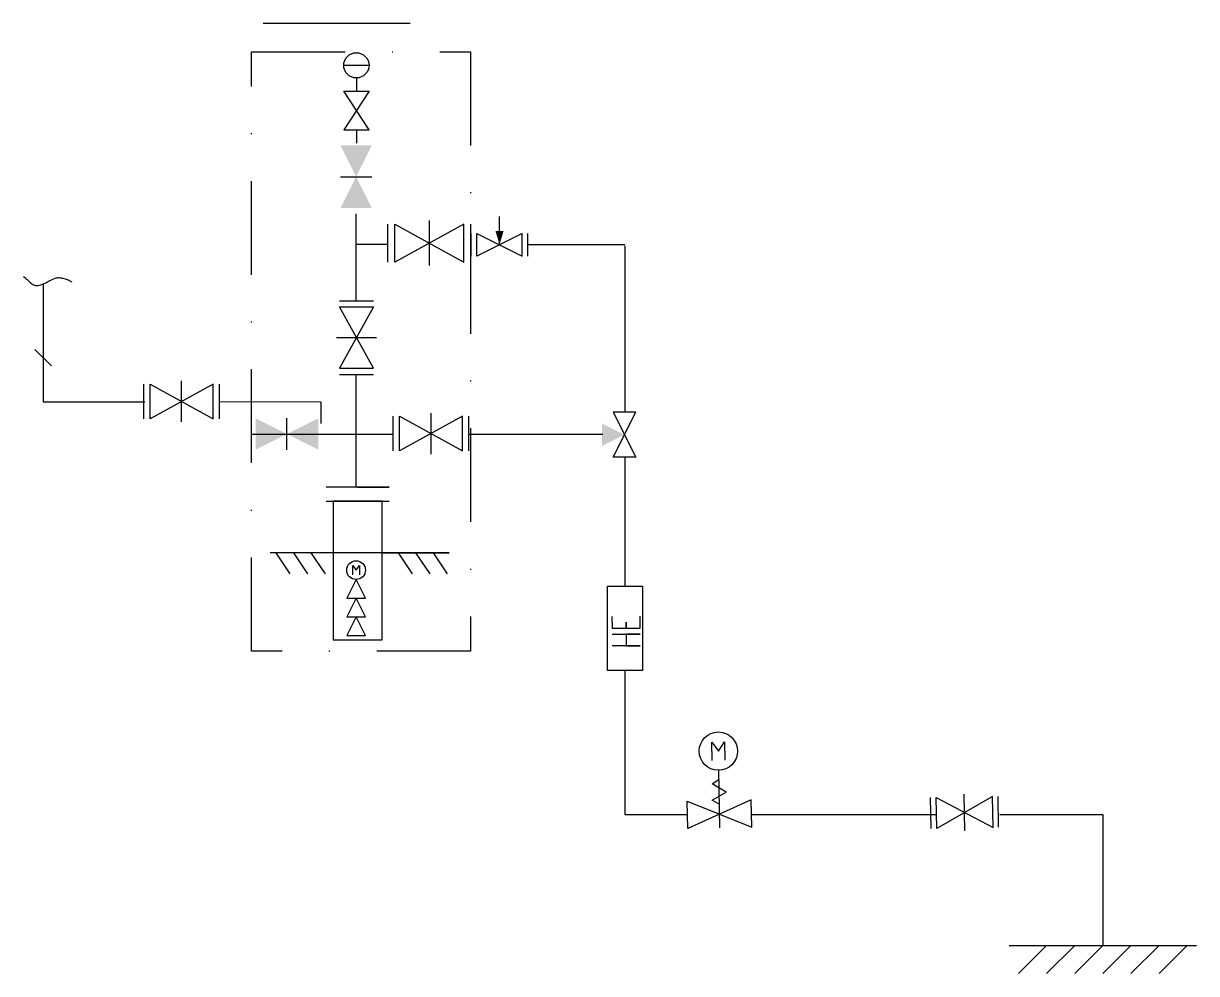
# Model space of a CAD drawing. Header units: millimetres. Extents: x 100 to 225, y 26 to 127.
import ezdxf

# ---------------------------------------------------------------- set-up
doc = ezdxf.new("R2010")
doc.units = ezdxf.units.MM
doc.linetypes.add('DGNSTYLE4', pattern=[20, 10, -5, 0, -5])

# ---------------------------------------------------------------- blocks, each defined once
blk = doc.blocks.new('23')
at = {"color": 7}
blk.add_lwpolyline([(0.65, 6.5), (0.65, 7.5), (1, 7), (1.35, 7.5), (1.35, 6.5)], dxfattribs=at)
for points in [[(0, 4), (2, 4), (1, 6), (0, 4)], [(0, 2), (2, 2), (1, 4), (0, 2)], [(0, 0), (2, 0), (1, 2), (0, 0)]]:
    blk.add_lwpolyline(points, close=True, dxfattribs=at)
blk.add_circle((1, 7), 1)
blk = doc.blocks.new('34')
at = {"color": 7}
for p, q in [((-0.6, 0), (-0.6, 3.3)), ((3, -0.3), (3, 3.6)), ((6.6, 0), (6.6, 3.3))]:
    blk.add_line(p, q, dxfattribs=at)
blk.add_lwpolyline([(0, 0), (0, 3.3), (6, 0), (6, 3.3), (0, 0)], close=True, dxfattribs=at)
blk = doc.blocks.new('35')
h = blk.add_hatch(color=7)
h.dxf.hatch_style = 1
h.paths.add_polyline_path([(0, 0), (0, 3.35), (6.7, 0), (6.7, 3.35), (0, 0)])
at = {"color": 7}
blk.add_line((3.35, 0), (3.35, 3.35), dxfattribs=at)
blk = doc.blocks.new('30')
h = blk.add_hatch(color=7)
h.dxf.hatch_style = 1
h.paths.add_polyline_path([(2.43, 1.215), (2, 2.673), (2.86, 2.673), (2.43, 1.215)])
at = {"color": 7}
for p, q in [((2.43, 1.215), (2.43, 4.215)), ((-0.6, 0), (-0.6, 2.43)), ((5.46, 0), (5.46, 2.43))]:
    blk.add_line(p, q, dxfattribs=at)
blk.add_lwpolyline([(0, 0), (0, 2.43), (4.86, 0), (4.86, 2.43), (0, 0)], close=True, dxfattribs=at)
blk = doc.blocks.new('31')
h = blk.add_hatch(color=7)
h.dxf.hatch_style = 1
h.paths.add_polyline_path([(1.2, 2.4), (3.6, 1.2), (3.6, 3.6), (1.2, 2.4)])
at = {"color": 7}
blk.add_lwpolyline([(0, 0), (2.4, 0), (0, 4.8), (2.4, 4.8), (0, 0)], close=True, dxfattribs=at)
blk = doc.blocks.new('37')
at = {"color": 7}
for p, q in [((0, -1.35), (0, 1.35)), ((1.35, 0), (2.75, 0))]:
    blk.add_line(p, q, dxfattribs=at)
blk.add_line((6.9, 0), (8.3, 0))
blk.add_lwpolyline([(2.75, -1.35), (2.75, 1.35), (6.9, -1.35), (6.9, 1.35), (2.75, -1.35)], close=True, dxfattribs=at)
blk.add_circle((0, 0), 1.35)
blk = doc.blocks.new('26')
at = {"color": 7}
blk.add_line((1.75, 0), (1.75, 3.15), dxfattribs=at)
for points in [[(1.4, 3.7), (1.4, 4.7), (1.75, 4.2), (2.1, 4.7), (2.1, 3.7)], [(1.75, 1.3), (1.37, 1.53), (2.13, 1.95), (1.37, 2.41), (1.75, 2.64)]]:
    blk.add_lwpolyline(points, dxfattribs=at)
blk.add_lwpolyline([(0, 0), (0, 1.5), (3.5, 0), (3.5, 1.5), (0, 0)], close=True, dxfattribs=at)
blk.add_circle((1.75, 4.2), 1.05)

msp = doc.modelspace()

# ---------------------------------------------------------------- linework, layer by layer
for p, q in [((141.27, 127.03), (125.58, 127.03)), ((135.52, 97.49), (135.52, 106.7)), ((138.86, 103.42), (135.52, 103.42)), ((153.85, 103.42), (164.2, 103.42)), ((164.2, 103.27), (164.2, 85.54)), ((100, 100), (100.13, 99.92)), ((135.52, 77.53), (135.52, 89.51)), ((124.34, 83.18), (139.48, 83.18)), ((147.47, 83.17), (161.83, 83.17)), ((164.2, 80.8), (164.2, 66.93)), ((135.66, 77.53), (139.04, 77.53)), ((135.66, 77.53), (139.04, 77.53)), ((132.29, 76.03), (139.04, 76.03)), ((132.29, 76.03), (139.04, 76.03)), ((138.29, 76.03), (133.04, 76.03)), ((138.29, 76.03), (133.04, 76.03)), ((128.47, 68.26), (126.97, 70.51)), ((128.47, 68.26), (126.97, 70.51)), ((130.35, 68.26), (128.85, 70.51)), ((130.35, 68.26), (128.85, 70.51)), ((132.22, 68.26), (130.72, 70.51)), ((132.22, 68.26), (130.72, 70.51)), ((138.29, 70.51), (145.44, 70.51)), ((138.29, 70.51), (145.44, 70.51)), ((141.51, 68.26), (140.01, 70.51)), ((141.51, 68.26), (140.01, 70.51)), ((143.39, 68.26), (141.89, 70.51)), ((143.39, 68.26), (141.89, 70.51)), ((145.26, 68.26), (143.76, 70.51)), ((145.26, 68.26), (143.76, 70.51)), ((162.33, 66.93), (166.08, 66.93)), ((162.33, 66.93), (166.08, 66.93)), ((162.81, 63.71), (162.82, 62.46)), ((162.81, 63.71), (162.82, 62.46)), ((162.82, 61.83), (165.82, 61.83)), ((162.82, 61.83), (165.82, 61.83)), ((164.2, 57.93), (164.2, 42.58))]:
    msp.add_line(p, q)
at = {"color": 6}
for p, q in [((102.12, 99.22), (102.12, 86.62)), ((102.12, 86.62), (112.95, 86.62)), ((131.77, 84.33), (131.78, 86.61)), ((131.77, 84.33), (131.78, 86.61))]:
    msp.add_line(p, q, dxfattribs=at)
at = {"color": 7}
for p, q in [((101.23, 92.21), (103.01, 90.48)), ((164.2, 42.58), (170.9, 42.58)), ((177.7, 42.58), (197.48, 42.58)), ((204.2, 42.58), (215.2, 42.58)), ((215.2, 42.58), (215.2, 28.58)), ((205.2, 28.58), (225.2, 28.58)), ((209.2, 28.58), (206.2, 25.58)), ((212.2, 28.58), (209.2, 25.58)), ((215.2, 28.58), (212.2, 25.58)), ((218.2, 28.58), (215.2, 25.58)), ((221.2, 28.58), (218.2, 25.58)), ((224.2, 28.58), (221.2, 25.58))]:
    msp.add_line(p, q, dxfattribs=at)
for points in [[(100, 100), (100.13, 99.92), (100.2, 99.86), (100.27, 99.8), (100.36, 99.72), (100.45, 99.63), (100.56, 99.52), (100.67, 99.42), (100.74, 99.36), (100.79, 99.31), (100.9, 99.23), (100.93, 99.21), (101.07, 99.13), (101.15, 99.1), (101.22, 99.07), (101.3, 99.05), (101.35, 99.05), (101.45, 99.04), (101.54, 99.04), (101.7, 99.07), (101.86, 99.11), (102.13, 99.22), (102.46, 99.38), (102.69, 99.51), (102.91, 99.63), (102.99, 99.67), (103.13, 99.73), (103.32, 99.81), (103.48, 99.86), (103.59, 99.87), (103.69, 99.89), (103.78, 99.89), (103.93, 99.87), (104.02, 99.86), (104.11, 99.84), (104.19, 99.83), (104.45, 99.77), (104.57, 99.73), (104.65, 99.7), (104.72, 99.67), (104.78, 99.64), (104.9, 99.58), (104.96, 99.54), (105.02, 99.5), (105.04, 99.49), (105.08, 99.46), (105.11, 99.44), (105.13, 99.42)], [(135.66, 77.53), (139.04, 77.53), (132.29, 77.53)], [(132.29, 76.03), (139.04, 76.03)], [(138.29, 76.03), (133.04, 76.03), (133.04, 61.23), (138.29, 61.23), (138.29, 76.03)], [(138.29, 70.51), (145.44, 70.51), (126.34, 70.51)], [(128.47, 68.26), (126.97, 70.51)], [(130.35, 68.26), (128.85, 70.51)], [(132.22, 68.26), (130.72, 70.51)], [(141.51, 68.26), (140.01, 70.51)], [(143.39, 68.26), (141.89, 70.51)], [(145.26, 68.26), (143.76, 70.51)], [(162.33, 66.93), (166.08, 66.93), (166.08, 57.93), (162.33, 57.93), (162.33, 66.93)], [(162.81, 63.71), (162.82, 62.46), (164.32, 62.46), (164.31, 63.09), (164.32, 62.46), (165.81, 62.46), (165.81, 63.73)], [(162.82, 61.83), (165.82, 61.83), (164.32, 61.83), (164.32, 60.56), (165.82, 60.56), (162.82, 60.56)]]:
    msp.add_lwpolyline(points)
at = {"color": 6}
msp.add_lwpolyline([(131.77, 84.33), (131.78, 86.61), (120.94, 86.62)], dxfattribs=at)
at = {"layer": 'Tehnolog', "color": 7, "linetype": 'DGNSTYLE4'}
msp.add_lwpolyline([(124.34, 60), (124.34, 124), (147.7, 124), (147.7, 60), (124.34, 60)], dxfattribs=at)

# ---------------------------------------------------------------- block references
at = {"color": 1}
for name, p, rotation in [('37', (135.53, 122.56), 270), ('35', (133.84, 114.02), 270), ('31', (165.35, 85.52), 180), ('34', (197.48, 41.08), 1)]:
    msp.add_blockref(name, p, dxfattribs=dict(at, rotation=rotation))
for p, xscale, yscale, zscale in [((139.63, 101.55), 1.2292910580805028, 1.2292910580805028, 1.2292910580805028), ((113.51, 84.82), 1.1231315516799023, 1.1231315516799023, 1.1231315516799023), ((140.13, 81.39), 1.1231315516799023, 1.1231315516799023, 1.1231315516799023)]:
    msp.add_blockref('34', p, dxfattribs=dict(at, xscale=xscale, yscale=yscale, zscale=zscale))
for name, p in [('30', (148.38, 102.19)), ('35', (124.77, 81.52)), ('23', (134.5, 61.66))]:
    msp.add_blockref(name, p, dxfattribs=at)
for name, p, xscale, yscale, zscale, rotation in [('34', (133.74, 96.77), 1.0937057964353412, 1.0937057964353412, 1.0937057964353412, 270), ('26', (170.9, 41.08), 1.95, 1.95, 1.95, 1)]:
    msp.add_blockref(name, p, dxfattribs=dict(at, xscale=xscale, yscale=yscale, zscale=zscale, rotation=rotation))

doc.saveas('drawing.dxf')
